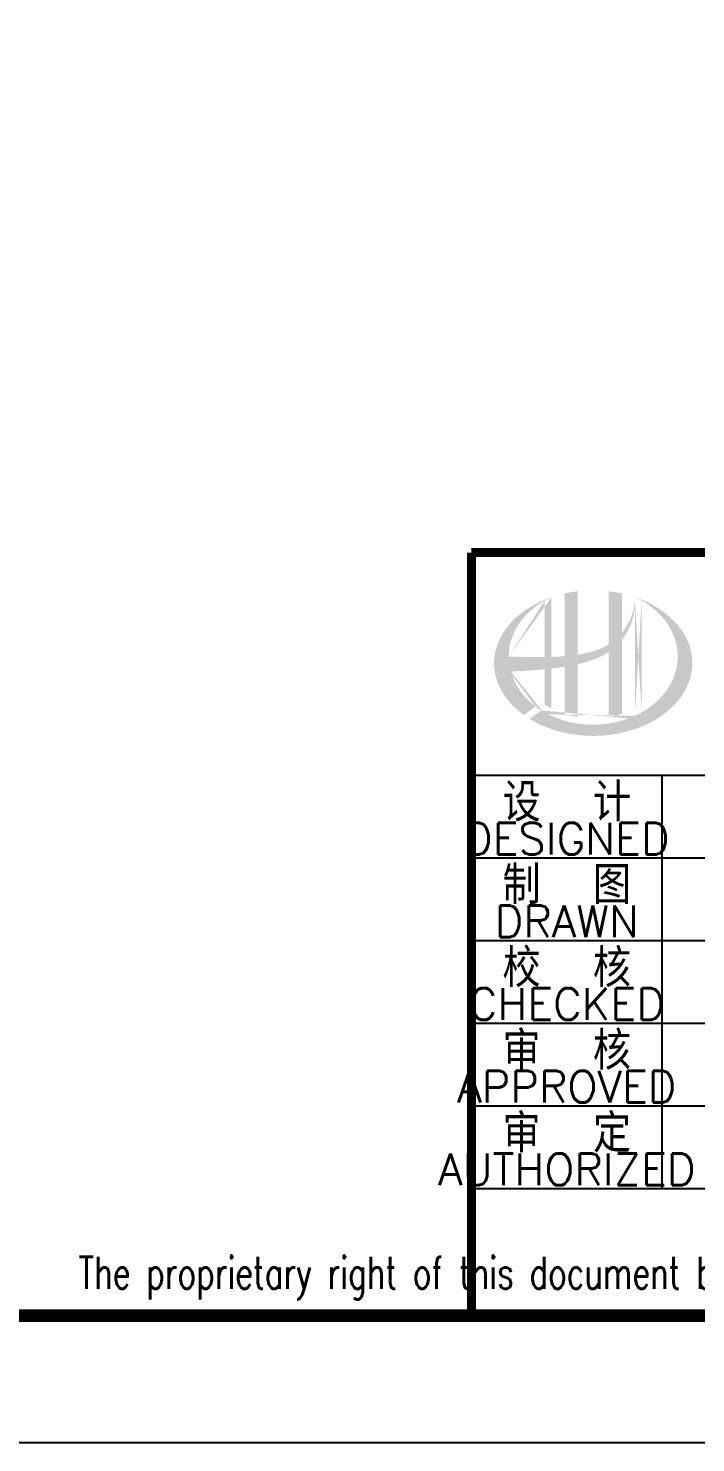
# Model space of a CAD drawing. Header units: millimetres. Extents: x 866561 to 876967, y 40200 to 44891.
# Drawn here: x 868123.6 to 868176.1, y 40201.4 to 40312.6 of the extents above; entities that cross this region are included whole.
import ezdxf
from ezdxf.enums import TextEntityAlignment as Align

# ---------------------------------------------------------------- set-up
doc = ezdxf.new("R2010")
doc.units = ezdxf.units.MM
doc.header["$LTSCALE"] = 1000
doc.header["$MEASUREMENT"] = 0
doc.styles.add('ECEC_TQ', font='txt_l.shx', dxfattribs={"bigfont": 'hztxt_l.shx'})

msp = doc.modelspace()

# ---------------------------------------------------------------- hatches: boundary and pattern name
h = msp.add_hatch(color=256)
edge = h.paths.add_edge_path()
edge.add_spline(control_points=[(868166.849, 40262.571), (868166.91, 40262.585), (868166.971, 40262.599), (868167.462, 40262.718), (868167.888, 40262.848), (868168.638, 40263.159), (868168.967, 40263.329), (868169.276, 40263.535)], knot_values=[61.629012, 61.629012, 61.629012, 61.629012, 63.3304306, 63.3304306, 75.3536336, 75.3536336, 85.3986489, 85.3986489, 85.3986489, 85.3986489], degree=3, periodic=0)
edge.add_line((868169.276, 40263.535), (868169.276, 40258.432))
edge.add_spline(control_points=[(868169.276, 40258.432), (868169.448, 40258.46), (868169.618, 40258.493), (868169.965, 40258.574), (868170.142, 40258.622), (868170.316, 40258.677)], knot_values=[4.9084564, 4.9084564, 4.9084564, 4.9084564, 4.9928212, 4.9928212, 5.0830337, 5.0830337, 5.0830337, 5.0830337], degree=3, periodic=0)
edge.add_line((868170.316, 40258.677), (868170.316, 40264.491))
edge.add_spline(control_points=[(868170.316, 40264.491), (868170.403, 40264.6), (868170.484, 40264.714), (868170.745, 40265.11), (868170.902, 40265.41), (868171.195, 40266.138), (868171.307, 40266.576), (868171.354, 40267.029), (868171.355, 40267.042), (868171.356, 40267.055)], knot_values=[97.9917441, 97.9917441, 97.9917441, 97.9917441, 101.6421898, 101.6421898, 110.3379755, 110.3379755, 121.9343221, 121.9343221, 122.2706915, 122.2706915, 122.2706915, 122.2706915], degree=3, periodic=0)
edge.add_line((868171.356, 40267.055), (868171.356, 40267.759))
edge.add_spline(control_points=[(868171.356, 40267.759), (868171.355, 40267.682), (868171.352, 40267.605), (868171.346, 40267.529)], knot_values=[126.194075, 126.194075, 126.194075, 126.194075, 128.3967624, 128.3967624, 128.3967624, 128.3967624], degree=3, periodic=0)
edge.add_spline(control_points=[(868171.346, 40267.529), (868171.341, 40267.467), (868171.335, 40267.404), (868171.327, 40267.342)], knot_values=[124.4170495, 124.4170495, 124.4170495, 124.4170495, 126.194075, 126.194075, 126.194075, 126.194075], degree=3, periodic=0)
edge.add_spline(control_points=[(868171.327, 40267.342), (868171.316, 40267.251), (868171.301, 40267.16), (868171.283, 40267.069)], knot_values=[121.8052898, 121.8052898, 121.8052898, 121.8052898, 124.4170495, 124.4170495, 124.4170495, 124.4170495], degree=3, periodic=0)
edge.add_spline(control_points=[(868171.283, 40267.069), (868171.259, 40266.947), (868171.23, 40266.826), (868171.195, 40266.706)], knot_values=[118.3157402, 118.3157402, 118.3157402, 118.3157402, 121.8052898, 121.8052898, 121.8052898, 121.8052898], degree=3, periodic=0)
edge.add_spline(control_points=[(868171.195, 40266.706), (868171.16, 40266.585), (868171.12, 40266.465), (868171.074, 40266.346)], knot_values=[114.7959879, 114.7959879, 114.7959879, 114.7959879, 118.3157402, 118.3157402, 118.3157402, 118.3157402], degree=3, periodic=0)
edge.add_spline(control_points=[(868171.074, 40266.346), (868171.029, 40266.229), (868170.98, 40266.114), (868170.925, 40266)], knot_values=[111.3296409, 111.3296409, 111.3296409, 111.3296409, 114.7959879, 114.7959879, 114.7959879, 114.7959879], degree=3, periodic=0)
edge.add_spline(control_points=[(868170.925, 40266), (868170.87, 40265.885), (868170.81, 40265.771), (868170.745, 40265.661)], knot_values=[107.7952896, 107.7952896, 107.7952896, 107.7952896, 111.3296409, 111.3296409, 111.3296409, 111.3296409], degree=3, periodic=0)
edge.add_spline(control_points=[(868170.745, 40265.661), (868170.682, 40265.552), (868170.615, 40265.447), (868170.544, 40265.344)], knot_values=[104.3435789, 104.3435789, 104.3435789, 104.3435789, 107.7952896, 107.7952896, 107.7952896, 107.7952896], degree=3, periodic=0)
edge.add_spline(control_points=[(868170.544, 40265.344), (868170.472, 40265.24), (868170.396, 40265.14), (868170.316, 40265.043)], knot_values=[100.8506997, 100.8506997, 100.8506997, 100.8506997, 104.3435789, 104.3435789, 104.3435789, 104.3435789], degree=3, periodic=0)
edge.add_line((868170.316, 40265.043), (868170.316, 40268.136))
edge.add_spline(control_points=[(868170.316, 40268.136), (868169.975, 40268.211), (868169.628, 40268.27), (868169.276, 40268.311)], knot_values=[4.4239994, 4.4239994, 4.4239994, 4.4239994, 4.5587406, 4.5587406, 4.5587406, 4.5587406], degree=3, periodic=0)
edge.add_line((868169.276, 40268.311), (868169.276, 40264.129))
edge.add_spline(control_points=[(868169.276, 40264.129), (868168.556, 40263.684), (868167.714, 40263.452), (868166.849, 40263.322)], knot_values=[63.2462151, 63.2462151, 63.2462151, 63.2462151, 87.6891235, 87.6891235, 87.6891235, 87.6891235], degree=3, periodic=0)
edge.add_line((868166.849, 40263.322), (868166.849, 40268.311))
edge.add_spline(control_points=[(868166.849, 40268.311), (868166.498, 40268.27), (868166.15, 40268.211), (868165.809, 40268.136)], knot_values=[4.8660382, 4.8660382, 4.8660382, 4.8660382, 5.0007773, 5.0007773, 5.0007773, 5.0007773], degree=3, periodic=0)
edge.add_line((868165.809, 40268.136), (868165.809, 40263.207))
edge.add_spline(control_points=[(868165.809, 40263.207), (868165.792, 40263.206), (868165.443, 40263.18), (868165.097, 40263.162), (868164.769, 40263.152)], knot_values=[43.6573559, 43.6573559, 43.6573559, 43.6573559, 44.1342527, 53.4970917, 53.4970917, 53.4970917, 53.4970917], degree=3, periodic=0)
edge.add_line((868164.769, 40263.152), (868164.769, 40267.843))
edge.add_spline(control_points=[(868164.769, 40267.843), (868164.599, 40267.785), (868164.431, 40267.722), (868164.267, 40267.654)], knot_values=[5.1415698, 5.1415698, 5.1415698, 5.1415698, 5.2129208, 5.2129208, 5.2129208, 5.2129208], degree=3, periodic=0)
edge.add_spline(control_points=[(868164.267, 40267.654), (868164.198, 40267.626), (868164.13, 40267.597), (868163.808, 40267.455), (868163.562, 40267.333), (868163.327, 40267.201)], knot_values=[5.2129208, 5.2129208, 5.2129208, 5.2129208, 5.2429596, 5.2429596, 5.3556227, 5.3556227, 5.3556227, 5.3556227], degree=3, periodic=0)
edge.add_spline(control_points=[(868163.327, 40267.201), (868163.179, 40267.117), (868163.034, 40267.03), (868162.894, 40266.939)], knot_values=[5.3556227, 5.3556227, 5.3556227, 5.3556227, 5.4269737, 5.4269737, 5.4269737, 5.4269737], degree=3, periodic=0)
edge.add_spline(control_points=[(868162.894, 40266.939), (868162.82, 40266.89), (868162.747, 40266.841), (868162.612, 40266.746), (868162.55, 40266.701), (868162.489, 40266.655)], knot_values=[5.4269737, 5.4269737, 5.4269737, 5.4269737, 5.4647645, 5.4647645, 5.4983247, 5.4983247, 5.4983247, 5.4983247], degree=3, periodic=0)
edge.add_spline(control_points=[(868162.489, 40266.655), (868162.228, 40266.459), (868161.987, 40266.25), (868161.768, 40266.031)], knot_values=[5.4983247, 5.4983247, 5.4983247, 5.4983247, 5.6410266, 5.6410266, 5.6410266, 5.6410266], degree=3, periodic=0)
edge.add_spline(control_points=[(868161.768, 40266.031), (868161.698, 40265.961), (868161.631, 40265.89), (868161.426, 40265.664), (868161.297, 40265.506), (868161.18, 40265.344)], knot_values=[5.6410266, 5.6410266, 5.6410266, 5.6410266, 5.6865694, 5.6865694, 5.7837285, 5.7837285, 5.7837285, 5.7837285], degree=3, periodic=0)
edge.add_spline(control_points=[(868161.18, 40265.344), (868161.028, 40265.136), (868160.895, 40264.922), (868160.764, 40264.672), (868160.748, 40264.64), (868160.732, 40264.609)], knot_values=[5.7837285, 5.7837285, 5.7837285, 5.7837285, 5.9083744, 5.9083744, 5.9264305, 5.9264305, 5.9264305, 5.9264305], degree=3, periodic=0)
edge.add_spline(control_points=[(868160.732, 40264.609), (868160.607, 40264.358), (868160.507, 40264.101), (868160.432, 40263.842)], knot_values=[5.9264305, 5.9264305, 5.9264305, 5.9264305, 6.0691324, 6.0691324, 6.0691324, 6.0691324], degree=3, periodic=0)
edge.add_spline(control_points=[(868160.432, 40263.842), (868160.4, 40263.731), (868160.372, 40263.619), (868160.318, 40263.357), (868160.296, 40263.207), (868160.281, 40263.056)], knot_values=[6.0691324, 6.0691324, 6.0691324, 6.0691324, 6.1301793, 6.1301793, 6.2118343, 6.2118343, 6.2118343, 6.2118343], degree=3, periodic=0)
edge.add_spline(control_points=[(868160.281, 40263.056), (868160.269, 40262.925), (868160.263, 40262.793), (868160.263, 40262.661)], knot_values=[6.2118343, 6.2118343, 6.2118343, 6.2118343, 6.2831853, 6.2831853, 6.2831853, 6.2831853], degree=3, periodic=0)
edge.add_spline(control_points=[(868160.263, 40262.661), (868160.263, 40262.568), (868160.266, 40262.474), (868160.272, 40262.381)], knot_values=[6.2831853, 6.2831853, 6.2831853, 6.2831853, 6.3336547, 6.3336547, 6.3336547, 6.3336547], degree=3, periodic=0)
edge.add_spline(control_points=[(868160.272, 40262.381), (868160.285, 40262.195), (868160.31, 40262.008), (868160.347, 40261.823)], knot_values=[6.3336547, 6.3336547, 6.3336547, 6.3336547, 6.4345936, 6.4345936, 6.4345936, 6.4345936], degree=3, periodic=0)
edge.add_spline(control_points=[(868160.347, 40261.823), (868160.35, 40261.811), (868160.352, 40261.799), (868160.392, 40261.614), (868160.439, 40261.442), (868160.498, 40261.272)], knot_values=[6.4345936, 6.4345936, 6.4345936, 6.4345936, 6.4412784, 6.4412784, 6.5355325, 6.5355325, 6.5355325, 6.5355325], degree=3, periodic=0)
edge.add_spline(control_points=[(868160.498, 40261.272), (868160.561, 40261.09), (868160.636, 40260.909), (868160.723, 40260.731)], knot_values=[6.5355325, 6.5355325, 6.5355325, 6.5355325, 6.6364714, 6.6364714, 6.6364714, 6.6364714], degree=3, periodic=0)
edge.add_spline(control_points=[(868160.723, 40260.731), (868160.745, 40260.687), (868160.768, 40260.642), (868160.862, 40260.466), (868160.938, 40260.335), (868161.022, 40260.207)], knot_values=[6.6364714, 6.6364714, 6.6364714, 6.6364714, 6.6618943, 6.6618943, 6.7374102, 6.7374102, 6.7374102, 6.7374102], degree=3, periodic=0)
edge.add_spline(control_points=[(868161.022, 40260.207), (868161.134, 40260.035), (868161.258, 40259.867), (868161.393, 40259.703)], knot_values=[6.7374102, 6.7374102, 6.7374102, 6.7374102, 6.8383491, 6.8383491, 6.8383491, 6.8383491], degree=3, periodic=0)
edge.add_spline(control_points=[(868161.393, 40259.703), (868161.452, 40259.632), (868161.514, 40259.561), (868161.659, 40259.401), (868161.744, 40259.313), (868161.833, 40259.227)], knot_values=[6.8383491, 6.8383491, 6.8383491, 6.8383491, 6.8825101, 6.8825101, 6.939288, 6.939288, 6.939288, 6.939288], degree=3, periodic=0)
edge.add_spline(control_points=[(868161.833, 40259.227), (868161.991, 40259.073), (868162.16, 40258.925), (868162.338, 40258.783)], knot_values=[6.939288, 6.939288, 6.939288, 6.939288, 7.0402268, 7.0402268, 7.0402268, 7.0402268], degree=3, periodic=0)
edge.add_spline(control_points=[(868162.338, 40258.783), (868162.428, 40258.712), (868162.52, 40258.642), (868162.614, 40258.575)], knot_values=[7.0402268, 7.0402268, 7.0402268, 7.0402268, 7.0906963, 7.0906963, 7.0906963, 7.0906963], degree=3, periodic=0)
edge.add_line((868162.614, 40258.575), (868163.526, 40259.258))
edge.add_ellipse((868168.063, 40263.181), major_axis=(6.65, 0), ratio=0.8066765, start_angle=192.81901, end_angle=226.98533, ccw=False)
edge.add_spline(control_points=[(868161.578, 40261.991), (868161.819, 40262.006), (868162.059, 40262.02), (868162.946, 40262.075), (868163.594, 40262.118), (868164.249, 40262.182)], knot_values=[11.3982633, 11.3982633, 11.3982633, 11.3982633, 18.4072897, 18.4072897, 37.1809397, 37.1809397, 37.1809397, 37.1809397], degree=3, periodic=0)
edge.add_line((868164.249, 40262.182), (868164.249, 40259.391))
edge.add_spline(control_points=[(868164.249, 40259.391), (868164.285, 40259.369), (868164.321, 40259.347), (868164.49, 40259.245), (868164.628, 40259.169), (868164.769, 40259.097)], knot_values=[4.0499446, 4.0499446, 4.0499446, 4.0499446, 4.0720206, 4.0720206, 4.153257, 4.153257, 4.153257, 4.153257], degree=3, periodic=0)
edge.add_line((868164.769, 40259.097), (868164.769, 40262.236))
edge.add_spline(control_points=[(868164.769, 40262.236), (868165.091, 40262.273), (868165.415, 40262.315), (868165.764, 40262.369), (868165.786, 40262.372), (868165.809, 40262.376)], knot_values=[42.1350086, 42.1350086, 42.1350086, 42.1350086, 51.3072277, 51.3072277, 51.9485742, 51.9485742, 51.9485742, 51.9485742], degree=3, periodic=0)
edge.add_line((868165.809, 40262.376), (868165.809, 40258.677))
edge.add_spline(control_points=[(868165.809, 40258.677), (868166.146, 40258.571), (868166.494, 40258.489), (868166.849, 40258.432)], knot_values=[4.3417397, 4.3417397, 4.3417397, 4.3417397, 4.5163155, 4.5163155, 4.5163155, 4.5163155], degree=3, periodic=0)
edge.add_line((868166.849, 40258.432), (868166.849, 40262.571))
edge = h.paths.add_edge_path(flags=16)
edge.add_ellipse((868168.063, 40263.181), major_axis=(6.65, 0), ratio=0.8066765, start_angle=124.98746, end_angle=179.99898, ccw=False)
edge.add_line((868164.249, 40267.576), (868164.249, 40263.14))
edge.add_spline(control_points=[(868164.249, 40263.14), (868163.296, 40263.127), (868162.356, 40263.157), (868161.412, 40263.181)], knot_values=[11.2737302, 11.2737302, 11.2737302, 11.2737302, 38.6875129, 38.6875129, 38.6875129, 38.6875129], degree=3, periodic=0)
edge = h.paths.add_edge_path()
edge.add_spline(control_points=[(868163.074, 40258.27), (868163.385, 40258.08), (868163.716, 40257.907), (868164.562, 40257.535), (868165.095, 40257.356), (868166.203, 40257.09), (868166.777, 40257.003), (868167.939, 40256.926), (868168.525, 40256.935), (868169.681, 40257.05), (868170.25, 40257.155), (868171.34, 40257.456), (868171.861, 40257.651), (868172.83, 40258.12), (868173.278, 40258.393), (868174.078, 40259.003), (868174.43, 40259.338), (868175.023, 40260.053), (868175.264, 40260.432), (868175.628, 40261.213), (868175.751, 40261.615), (868175.876, 40262.427), (868175.879, 40262.837), (868175.764, 40263.652), (868175.646, 40264.057), (868175.29, 40264.844), (868175.052, 40265.226), (868174.464, 40265.948), (868174.114, 40266.287), (868173.316, 40266.904), (868172.868, 40267.181), (868172.056, 40267.579), (868171.713, 40267.721), (868171.356, 40267.843)], knot_values=[0.8864206, 0.8864206, 0.8864206, 0.8864206, 1.0405566, 1.0405566, 1.2611724, 1.2611724, 1.4817883, 1.4817883, 1.7024042, 1.7024042, 1.9230201, 1.9230201, 2.1436359, 2.1436359, 2.3642518, 2.3642518, 2.5848677, 2.5848677, 2.8054836, 2.8054836, 3.0260994, 3.0260994, 3.2467153, 3.2467153, 3.4685202, 3.4685202, 3.6903251, 3.6903251, 3.9121301, 3.9121301, 4.133935, 4.133935, 4.2832086, 4.2832086, 4.2832086, 4.2832086], degree=3, periodic=0)
edge.add_line((868171.356, 40267.843), (868171.356, 40267.843))
edge.add_spline(control_points=[(868171.356, 40267.842), (868171.356, 40267.814), (868171.356, 40267.786), (868171.356, 40267.759)], knot_values=[128.3967624, 128.3967624, 128.3967624, 128.3967624, 129.1921934, 129.1921934, 129.1921934, 129.1921934], degree=3, periodic=0)
edge.add_line((868171.356, 40267.759), (868171.356, 40258.52))
edge.add_ellipse((868168.063, 40263.181), major_axis=(6.65, 0), ratio=0.8066765, start_angle=232.10542, end_angle=299.68334, ccw=False)
edge.add_line((868163.978, 40258.947), (868163.074, 40258.27))
edge = h.paths.add_edge_path(flags=16)
edge.add_ellipse((868168.063, 40263.181), major_axis=(6.65, 0), ratio=0.8066765, start_angle=304.98746, end_angle=415.01211, ccw=False)
edge.add_line((868171.876, 40258.786), (868171.876, 40267.576))

# ---------------------------------------------------------------- linework, layer by layer
for p, q in [((868158.484, 40253.855), (868268.484, 40253.855)), ((868173.484, 40221.355), (868173.484, 40253.855)), ((868158.484, 40247.355), (868213.484, 40247.355)), ((868158.484, 40240.855), (868213.484, 40240.855)), ((868158.484, 40234.355), (868213.484, 40234.355)), ((868158.484, 40227.855), (868213.484, 40227.855)), ((868158.484, 40221.355), (868338.484, 40221.355)), ((868158.484, 40211.355), (868338.484, 40211.355)), ((868348.484, 40201.355), (867507.484, 40201.355))]:
    msp.add_line(p, q)
at = {"color": 0, "const_width": 1}
msp.add_lwpolyline([(868338.484, 40211.355), (867532.484, 40211.355), (867532.484, 40785.355), (868338.484, 40785.355)], close=True, dxfattribs=at)
at = {"const_width": 0.7}
for points in [[(868338.484, 40271.355), (868158.484, 40271.355)], [(868158.484, 40271.355), (868158.484, 40211.355)]]:
    msp.add_lwpolyline(points, dxfattribs=at)

# ---------------------------------------------------------------- texts
at = {"style": 'ECEC_TQ'}
for s, height, p in [('设  计', 3, (868165.984, 40251.855)), ('DESIGNED', 2.5, (868165.984, 40248.855)), ('制  图', 3, (868165.984, 40245.355)), ('DRAWN', 2.5, (868165.984, 40242.355)), ('校  核', 3, (868165.984, 40238.855)), ('CHECKED', 2.5, (868165.984, 40235.855)), ('审  核', 3, (868165.984, 40232.355)), ('APPROVED', 2.5, (868165.984, 40229.355)), ('审  定', 3, (868165.984, 40225.855)), ('AUTHORIZED', 2.5, (868165.984, 40222.855))]:
    msp.add_text(s, height=height, dxfattribs=at).set_placement(p, align=Align.MIDDLE)
at = {"style": 'ECEC_TQ', "width": 0.72}
msp.add_text('The proprietary right of this document belongs to Anhui Huadong Chemical And Medical Engineering  Co.,Ltd.  and any replication or transfer to the 3rd. side is forbidden without its permission. ', height=2.5, dxfattribs=at).set_placement((868248.484, 40214.355), align=Align.MIDDLE)

doc.saveas('drawing.dxf')
